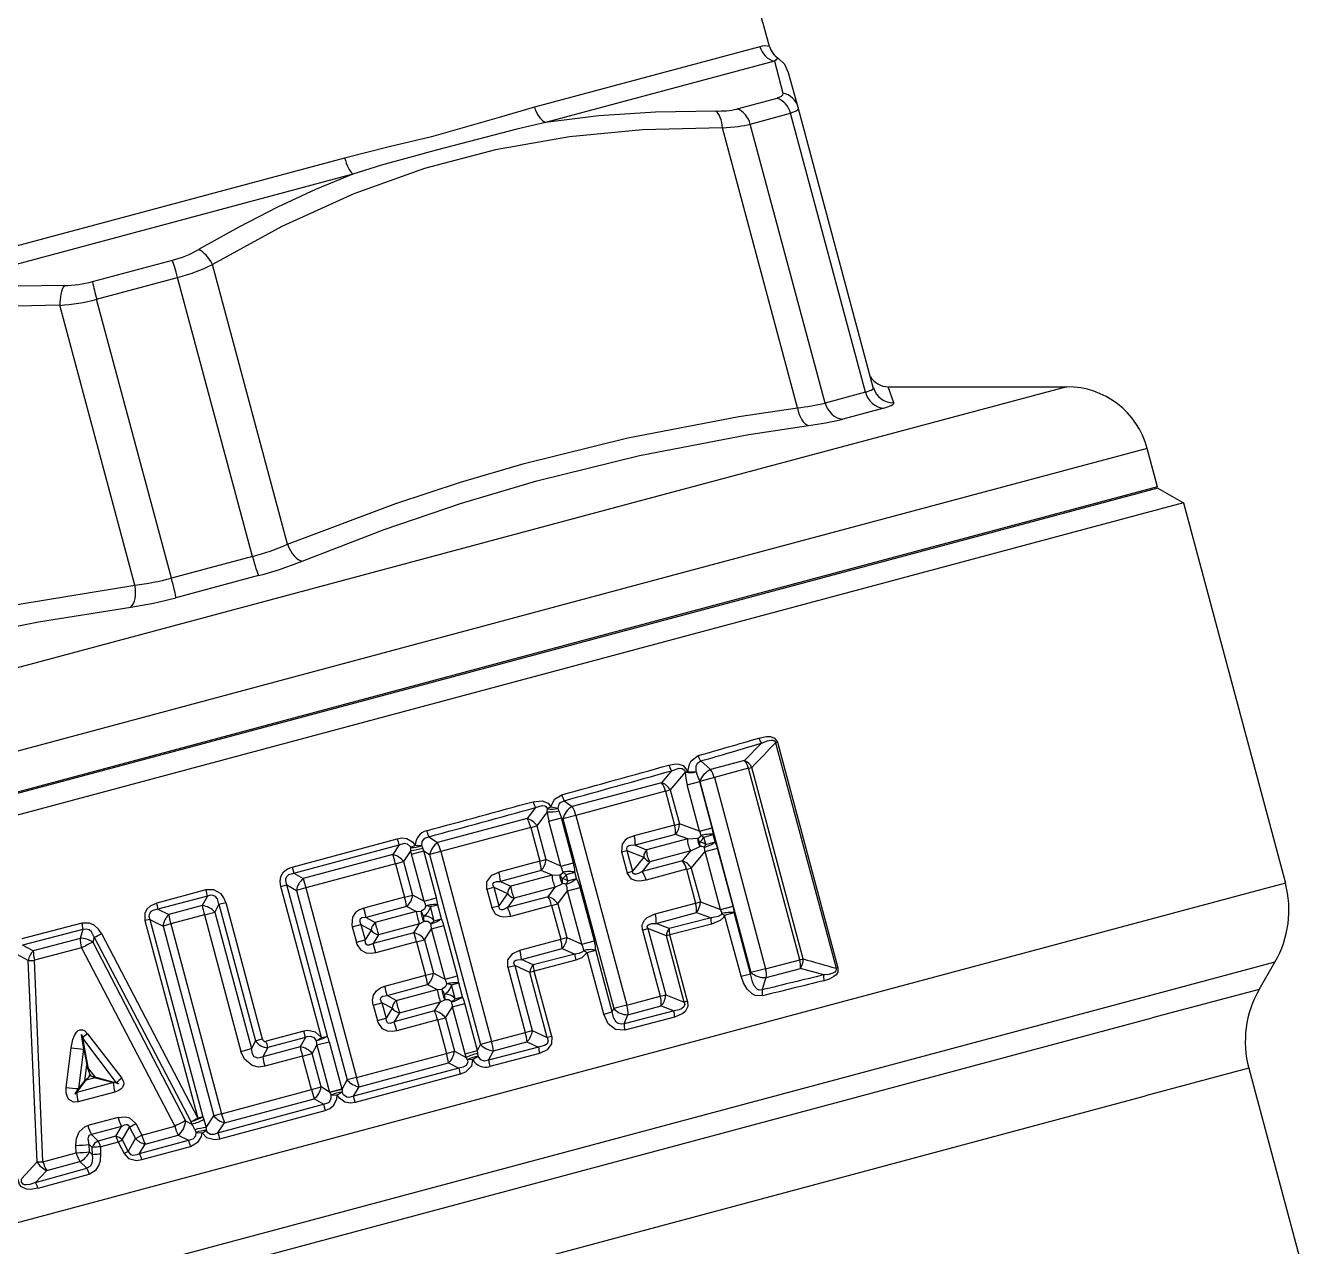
# Model space of a CAD drawing. Header units: millimetres. Extents: x 15 to 265, y 10 to 205.
# Drawn here: x 20.515 to 23.285, y 76.179 to 78.82 of the extents above; entities that cross this region are included whole.
import ezdxf

# ---------------------------------------------------------------- set-up
doc = ezdxf.new("R2010")
doc.units = ezdxf.units.MM
doc.layers.add('WIRENO', color=250, linetype='Continuous')

# ---------------------------------------------------------------- blocks, each defined once
blk = doc.blocks.new('ReguladorAgua')
at = {"color": 7}
for p, q in [((346.4321, 129.0595), (345.6194, 128.8417)), ((346.4844, 129.0072), (345.6592, 128.7861)), ((346.4844, 129.0072), (346.5141, 128.8923)), ((346.3504, 128.8351), (346.4937, 128.8735)), ((346.3975, 128.7805), (346.5429, 128.8194)), ((346.8124, 127.8136), (346.5429, 128.8194)), ((346.5704, 128.84), (346.5702, 128.8409)), ((346.8408, 127.8309), (346.5704, 128.84)), ((346.5672, 127.7577), (346.2968, 128.7668)), ((346.667, 127.7747), (346.3975, 128.7805)), ((344.9351, 128.6583), (343.3023, 128.2208)), ((344.9643, 128.5999), (343.3064, 128.1556)), ((344.0263, 128.2124), (344.3143, 128.2895)), ((344.729, 127.2652), (344.4587, 128.2743)), ((344.0412, 128.1491), (344.3332, 128.2274)), ((344.6027, 127.2216), (344.3332, 128.2274)), ((344.1793, 127.1179), (343.9089, 128.127)), ((344.3107, 127.1433), (344.0412, 128.1491)), ((347.5387, 127.8335), (345.9604, 127.4106)), ((346.8124, 127.8136), (346.667, 127.7747)), ((346.8413, 127.8292), (346.8408, 127.8309)), ((346.9147, 127.7758), (346.8947, 127.8335)), ((346.8947, 127.8335), (347.5387, 127.8335)), ((346.8791, 127.7565), (346.7308, 127.7168)), ((347.8284, 127.6112), (346.1389, 127.1585)), ((347.8655, 127.4727), (347.8284, 127.6112)), ((347.8655, 127.4727), (346.176, 127.02)), ((347.8667, 127.4682), (341.7458, 125.8282)), ((347.8667, 127.4682), (347.9586, 127.4152)), ((345.9604, 127.4106), (341.4482, 126.2016)), ((347.9586, 127.4152), (347.5506, 127.3059)), ((347.6494, 127.41), (347.6482, 127.4145)), ((347.9586, 127.4152), (348.3262, 126.0432)), ((347.5506, 127.3059), (341.7017, 125.7387)), ((344.6027, 127.2216), (344.3107, 127.1433)), ((346.1389, 127.1585), (341.3084, 125.8641)), ((344.6246, 127.1524), (344.3267, 127.0726)), ((346.176, 127.02), (341.3455, 125.7257)), ((346.377, 126.4854), (346.438, 126.5481)), ((346.4956, 126.5512), (346.4886, 126.5493)), ((346.4886, 126.5493), (346.7064, 125.7363)), ((346.4956, 126.5512), (346.7134, 125.7382)), ((346.2189, 126.4838), (346.254, 126.4526)), ((346.377, 126.4854), (346.254, 126.4526)), ((346.3907, 126.4573), (346.2678, 126.4238)), ((346.3907, 126.4573), (346.4031, 126.4606)), ((346.5756, 125.767), (346.3907, 126.4573)), ((346.588, 125.7704), (346.4031, 126.4606)), ((346.1138, 126.4487), (346.0775, 126.4056)), ((346.1622, 126.443), (346.1091, 126.3794)), ((346.1727, 126.4458), (346.1622, 126.443)), ((346.1699, 126.3978), (346.2149, 126.4099)), ((346.2598, 126.2425), (346.2149, 126.4099)), ((346.215, 126.4098), (346.2151, 126.4097)), ((346.2678, 126.4238), (346.2151, 126.4097)), ((346.2151, 126.4097), (346.3998, 125.7205)), ((346.2678, 126.4238), (346.4524, 125.7346)), ((346.0775, 126.4056), (345.7554, 126.3194)), ((346.0919, 126.3748), (345.769, 126.2874)), ((346.0919, 126.3748), (346.1091, 126.3794)), ((346.0919, 126.3748), (346.1247, 126.2526)), ((346.1091, 126.3794), (346.1419, 126.2572)), ((346.2147, 126.2304), (346.1699, 126.3978)), ((345.6786, 126.3185), (345.6667, 126.3117)), ((345.7268, 126.3406), (345.7554, 126.3194)), ((345.5934, 126.2759), (345.2703, 126.1894)), ((345.6232, 126.3161), (345.5934, 126.2759)), ((345.6655, 126.301), (345.6282, 126.2504)), ((345.6655, 126.301), (345.6667, 126.3117)), ((345.6714, 126.2668), (345.7164, 126.2788)), ((345.7073, 126.3036), (345.7043, 126.3136)), ((345.7164, 126.2788), (345.7218, 126.2747)), ((345.7598, 126.1169), (345.7164, 126.2788)), ((345.769, 126.2874), (345.7218, 126.2747)), ((345.7218, 126.2747), (345.9051, 125.5907)), ((345.769, 126.2874), (345.9523, 125.6034)), ((345.6058, 126.2444), (345.2815, 126.157)), ((345.6058, 126.2444), (345.6282, 126.2504)), ((345.6058, 126.2444), (345.6384, 126.1225)), ((345.6282, 126.2504), (345.6609, 126.1285)), ((345.7148, 126.1049), (345.6714, 126.2668)), ((346.1247, 126.2526), (345.979, 126.214)), ((346.1247, 126.2526), (346.1419, 126.2572)), ((346.2147, 126.2304), (346.1419, 126.2572)), ((346.2147, 126.2304), (346.2598, 126.2425)), ((344.7456, 126.1014), (345.1244, 126.2034)), ((344.7516, 126.0792), (345.1315, 126.1816)), ((345.1315, 126.1816), (345.1085, 126.146)), ((345.1892, 126.1796), (345.1733, 126.1716)), ((345.2169, 126.1692), (345.213, 126.179)), ((345.2381, 126.2106), (345.2703, 126.1894)), ((346.1276, 126.2187), (345.9825, 126.1798)), ((345.9825, 126.1798), (346.0237, 126.1634)), ((346.1717, 126.2027), (346.0237, 126.1634)), ((346.1717, 126.2027), (346.1276, 126.2187)), ((346.1717, 126.2027), (346.2077, 126.2053)), ((346.2294, 126.2096), (346.2639, 126.2189)), ((346.2366, 126.1826), (346.2294, 126.2096)), ((346.2366, 126.1826), (346.2711, 126.1919)), ((346.2711, 126.1919), (346.2639, 126.2189)), ((345.1085, 126.146), (344.7858, 126.0596)), ((345.1734, 126.1611), (345.1477, 126.121)), ((345.1734, 126.1611), (345.1733, 126.1716)), ((345.1764, 126.1482), (345.1734, 126.1611)), ((345.1764, 126.1482), (345.2208, 126.1601)), ((345.2218, 125.9787), (345.1764, 126.1482)), ((345.2208, 126.1601), (345.2169, 126.1692)), ((345.2208, 126.1601), (345.2415, 126.1463)), ((345.2662, 125.9906), (345.2208, 126.1601)), ((345.2815, 126.157), (345.2415, 126.1463)), ((345.2415, 126.1463), (345.4249, 125.4618)), ((345.2815, 126.157), (345.4649, 125.4725)), ((345.9331, 126.1559), (345.9529, 126.1612)), ((345.9331, 126.1559), (345.9532, 126.081)), ((345.9529, 126.1612), (345.9729, 126.0863)), ((345.9529, 126.1612), (346.0134, 126.1373)), ((346.0134, 126.1373), (345.9729, 126.0863)), ((346.1832, 126.1597), (346.0354, 126.1198)), ((346.153, 126.1239), (346.1832, 126.1597)), ((346.1832, 126.1597), (346.2157, 126.1755)), ((346.1846, 126.0977), (346.2343, 126.1573)), ((346.2343, 126.1573), (346.2794, 126.1693)), ((346.2902, 125.9487), (346.2343, 126.1573)), ((346.3352, 125.9608), (346.2794, 126.1693)), ((344.7456, 126.1014), (344.7516, 126.0792)), ((345.119, 126.1133), (344.7949, 126.0263)), ((345.119, 126.1133), (345.1477, 126.121)), ((345.119, 126.1133), (345.1514, 125.9926)), ((345.1477, 126.121), (345.1801, 126.0003)), ((345.6384, 126.1225), (345.4913, 126.0833)), ((345.6435, 126.089), (345.497, 126.0497)), ((345.6384, 126.1225), (345.6609, 126.1285)), ((345.6828, 126.0719), (345.6435, 126.089)), ((345.7148, 126.1049), (345.6609, 126.1285)), ((345.7148, 126.1049), (345.7598, 126.1169)), ((346.153, 126.1239), (346.0079, 126.085)), ((346.0354, 126.1198), (346.0079, 126.085)), ((346.1674, 126.0931), (346.022, 126.0537)), ((346.1674, 126.0931), (346.1846, 126.0977)), ((346.1674, 126.0931), (346.2002, 125.9708)), ((346.1846, 126.0977), (346.2174, 125.9754)), ((344.7516, 126.0792), (344.7858, 126.0596)), ((344.7858, 126.0596), (344.7949, 126.0263)), ((345.497, 126.0497), (345.5342, 126.0323)), ((345.6828, 126.0719), (345.5342, 126.0323)), ((345.6828, 126.0719), (345.711, 126.0738)), ((345.6944, 126.0286), (345.7198, 126.0411)), ((345.734, 126.0745), (345.7649, 126.0827)), ((345.74, 126.052), (345.734, 126.0745)), ((345.74, 126.052), (345.7709, 126.0603)), ((345.7709, 126.0603), (345.7649, 126.0827)), ((345.9532, 126.081), (345.9729, 126.0863)), ((348.3262, 126.0432), (347.9183, 125.9339)), ((344.4352, 126.0186), (344.2579, 125.9715)), ((344.4402, 125.9962), (344.2623, 125.9491)), ((344.4402, 125.9962), (344.4221, 125.9621)), ((344.705, 126.0314), (344.7268, 126.0372)), ((344.8511, 125.4861), (344.705, 126.0314)), ((344.8729, 125.4919), (344.7268, 126.0372)), ((344.7268, 126.0372), (344.7612, 126.0173)), ((344.7949, 126.0263), (344.7612, 126.0173)), ((344.7612, 126.0173), (344.9444, 125.3334)), ((344.7949, 126.0263), (344.9782, 125.3424)), ((345.1514, 125.9926), (345.1801, 126.0003)), ((345.2218, 125.9787), (345.1801, 126.0003)), ((345.448, 126.0215), (345.4731, 126.0282)), ((345.448, 126.0215), (345.4659, 125.9549)), ((345.4731, 126.0282), (345.491, 125.9616)), ((345.4731, 126.0282), (345.5219, 126.0056)), ((345.5219, 126.0056), (345.491, 125.9616)), ((345.6689, 125.9942), (345.5224, 125.9549)), ((345.6944, 126.0286), (345.5459, 125.9886)), ((345.6689, 125.9942), (345.6944, 126.0286)), ((345.7037, 125.9687), (345.7386, 126.016)), ((345.7386, 126.016), (345.7836, 126.0281)), ((345.7902, 125.8232), (345.7386, 126.016)), ((345.8353, 125.8352), (345.7836, 126.0281)), ((344.2623, 125.9491), (344.3012, 125.9297)), ((344.4221, 125.9621), (344.3012, 125.9297)), ((344.4821, 125.9673), (344.467, 125.9386)), ((344.4821, 125.9673), (344.5065, 125.9738)), ((344.4821, 125.9673), (344.614, 125.4751)), ((344.5065, 125.9738), (344.6384, 125.4816)), ((345.1514, 125.9926), (345.0043, 125.9533)), ((345.1586, 125.959), (345.0123, 125.9198)), ((345.1933, 125.9412), (345.1586, 125.959)), ((345.2218, 125.9787), (345.2662, 125.9906)), ((345.2447, 125.9586), (345.2281, 125.9618)), ((345.2447, 125.9586), (345.2707, 125.9655)), ((345.2584, 125.9077), (345.2447, 125.9586)), ((345.2844, 125.9147), (345.2707, 125.9655)), ((345.4659, 125.9549), (345.491, 125.9616)), ((345.5459, 125.9886), (345.5224, 125.9549)), ((345.6813, 125.9626), (345.5343, 125.923)), ((345.6813, 125.9626), (345.7037, 125.9687)), ((345.6813, 125.9626), (345.7139, 125.8407)), ((345.7037, 125.9687), (345.7364, 125.8468)), ((346.0545, 125.9323), (346.2002, 125.9708)), ((346.2002, 125.9708), (346.2174, 125.9754)), ((346.2174, 125.9754), (346.2902, 125.9487)), ((346.2902, 125.9487), (346.3352, 125.9608)), ((347.9183, 125.9339), (341.6613, 124.2574)), ((344.2328, 125.9127), (344.2153, 125.908)), ((344.2153, 125.908), (344.406, 125.1961)), ((344.2328, 125.9127), (344.4236, 125.2008)), ((344.2328, 125.9127), (344.2805, 125.8887)), ((344.4294, 125.9285), (344.308, 125.8961)), ((344.4294, 125.9285), (344.467, 125.9386)), ((344.4294, 125.9285), (344.5612, 125.4367)), ((344.467, 125.9386), (344.5988, 125.4467)), ((345.0123, 125.9198), (345.0455, 125.9017)), ((345.1933, 125.9412), (345.0455, 125.9017)), ((345.1933, 125.9412), (345.2105, 125.9425)), ((345.2051, 125.897), (345.2207, 125.9045)), ((345.2584, 125.9077), (345.2456, 125.8965)), ((345.2584, 125.9077), (345.2844, 125.9147)), ((346.058, 125.898), (346.2031, 125.937)), ((346.256, 125.9178), (346.1051, 125.8793)), ((346.2031, 125.937), (346.256, 125.9178)), ((346.3049, 125.9279), (346.3394, 125.9371)), ((346.364, 125.7073), (346.3049, 125.9279)), ((346.3985, 125.7165), (346.3394, 125.9371)), ((343.9882, 125.8988), (343.7711, 125.842)), ((343.9917, 125.876), (343.774, 125.8193)), ((343.9917, 125.876), (343.9816, 125.8441)), ((344.0591, 125.8612), (344.406, 125.1961)), ((344.308, 125.8961), (344.2805, 125.8887)), ((344.2805, 125.8887), (344.4639, 125.2044)), ((344.308, 125.8961), (344.4914, 125.2118)), ((344.9627, 125.8853), (344.994, 125.8937)), ((344.9627, 125.8853), (344.9775, 125.8302)), ((344.994, 125.8937), (345.0088, 125.8386)), ((344.994, 125.8937), (345.0305, 125.8739)), ((345.0305, 125.8739), (345.0088, 125.8386)), ((345.184, 125.8643), (345.0376, 125.8251)), ((345.0573, 125.8574), (345.0376, 125.8251)), ((345.2051, 125.897), (345.0573, 125.8574)), ((345.184, 125.8643), (345.2051, 125.897)), ((345.2232, 125.8393), (345.2486, 125.8788)), ((345.2486, 125.8788), (345.2929, 125.8907)), ((345.2973, 125.697), (345.2486, 125.8788)), ((345.3417, 125.7089), (345.2929, 125.8907)), ((346.0086, 125.8742), (346.0284, 125.8795)), ((346.0086, 125.8742), (346.0726, 125.6353)), ((346.0284, 125.8795), (346.0924, 125.6406)), ((346.0949, 125.8532), (346.0284, 125.8795)), ((346.1051, 125.8793), (346.058, 125.898)), ((346.1071, 125.8565), (346.0949, 125.8532)), ((346.2577, 125.8952), (346.1071, 125.8565)), ((346.1713, 125.6171), (346.1071, 125.8565)), ((343.8129, 125.7989), (343.774, 125.8193)), ((343.9816, 125.8441), (343.8129, 125.7989)), ((343.987, 125.81), (343.8175, 125.7649)), ((343.987, 125.81), (344.3233, 125.167)), ((344.0328, 125.848), (344.0272, 125.83)), ((344.0272, 125.83), (344.3618, 125.1863)), ((344.0328, 125.848), (344.381, 125.1834)), ((344.9775, 125.8302), (345.0088, 125.8386)), ((345.1945, 125.8316), (345.0475, 125.7921)), ((345.1945, 125.8316), (345.2232, 125.8393)), ((345.1945, 125.8316), (345.2269, 125.7109)), ((345.2232, 125.8393), (345.2556, 125.7186)), ((345.5668, 125.8016), (345.7139, 125.8407)), ((345.7139, 125.8407), (345.7364, 125.8468)), ((345.7364, 125.8468), (345.7902, 125.8232)), ((345.7902, 125.8232), (345.8353, 125.8352)), ((346.159, 125.6138), (346.0949, 125.8532)), ((343.7948, 125.7648), (343.7411, 125.7933)), ((343.8268, 125.0388), (343.7948, 125.7648)), ((343.8475, 125.0386), (343.8175, 125.7649)), ((345.5725, 125.768), (345.7189, 125.8072)), ((345.6148, 125.7482), (345.5725, 125.768)), ((345.7649, 125.7873), (345.6148, 125.7482)), ((345.768, 125.765), (345.6184, 125.7258)), ((345.7189, 125.8072), (345.7649, 125.7873)), ((345.8095, 125.7927), (345.8404, 125.801)), ((345.8691, 125.5703), (345.8095, 125.7927)), ((345.9, 125.5786), (345.8404, 125.801)), ((346.4524, 125.7346), (346.5756, 125.767)), ((346.5756, 125.767), (346.588, 125.7704)), ((345.2269, 125.7109), (345.2556, 125.7186)), ((345.2556, 125.7186), (345.2973, 125.697)), ((345.5235, 125.7398), (345.5486, 125.7465)), ((345.5235, 125.7398), (345.5864, 125.505)), ((345.5486, 125.7465), (345.6115, 125.5117)), ((345.6025, 125.7215), (345.5486, 125.7465)), ((345.6184, 125.7258), (345.6025, 125.7215)), ((345.6655, 125.4862), (345.6025, 125.7215)), ((345.6814, 125.4905), (345.6184, 125.7258)), ((346.3985, 125.7165), (346.3998, 125.7205)), ((346.4524, 125.7346), (346.3998, 125.7205)), ((346.4549, 125.7028), (346.5778, 125.7359)), ((346.662, 125.7121), (346.5778, 125.7359)), ((346.7134, 125.7382), (346.7064, 125.7363)), ((348.2887, 125.7587), (347.8938, 125.6529)), ((348.2319, 125.6603), (348.2887, 125.7587)), ((345.0798, 125.6716), (345.2269, 125.7109)), ((345.0878, 125.638), (345.2341, 125.6773)), ((345.2341, 125.6773), (345.2688, 125.6595)), ((345.2973, 125.697), (345.3417, 125.7089)), ((345.3202, 125.6768), (345.3035, 125.6801)), ((345.3202, 125.6768), (345.3462, 125.6838)), ((345.3339, 125.626), (345.3202, 125.6768)), ((345.3598, 125.633), (345.3462, 125.6838)), ((346.364, 125.7073), (346.3985, 125.7165)), ((346.4401, 125.6582), (346.4549, 125.7028)), ((347.8938, 125.6529), (341.836, 124.0297)), ((345.121, 125.6199), (345.0878, 125.638)), ((345.121, 125.6199), (345.2688, 125.6595)), ((345.2688, 125.6595), (345.286, 125.6608)), ((345.3339, 125.626), (345.321, 125.6148)), ((345.3339, 125.626), (345.3598, 125.633)), ((345.9523, 125.6034), (346.0726, 125.6353)), ((346.0726, 125.6353), (346.0924, 125.6406)), ((346.0924, 125.6406), (346.159, 125.6138)), ((348.2319, 125.6603), (347.8465, 125.557)), ((345.0382, 125.6035), (345.0695, 125.6119)), ((345.0382, 125.6035), (345.053, 125.5485)), ((345.0695, 125.6119), (345.0843, 125.5568)), ((345.106, 125.5922), (345.0695, 125.6119)), ((345.106, 125.5922), (345.0843, 125.5568)), ((345.2595, 125.5826), (345.1131, 125.5434)), ((345.1328, 125.5756), (345.2806, 125.6153)), ((345.2595, 125.5826), (345.2806, 125.6153)), ((345.2806, 125.6153), (345.2962, 125.6228)), ((345.2987, 125.5575), (345.324, 125.5971)), ((345.324, 125.5971), (345.3684, 125.6089)), ((345.3695, 125.4276), (345.324, 125.5971)), ((345.4138, 125.4395), (345.3684, 125.6089)), ((345.8691, 125.5703), (345.9, 125.5786)), ((345.9, 125.5786), (345.9051, 125.5907)), ((345.9523, 125.6034), (345.9051, 125.5907)), ((346.1224, 125.5827), (345.9424, 125.5362)), ((345.9565, 125.5689), (346.0763, 125.601)), ((346.0763, 125.601), (346.1224, 125.5827)), ((346.1713, 125.6171), (346.159, 125.6138)), ((341.9344, 123.9729), (347.8465, 125.557)), ((345.053, 125.5485), (345.0843, 125.5568)), ((345.1328, 125.5756), (345.1131, 125.5434)), ((345.27, 125.5498), (345.123, 125.5104)), ((345.27, 125.5498), (345.2987, 125.5575)), ((345.27, 125.5498), (345.3024, 125.4291)), ((345.2987, 125.5575), (345.3311, 125.4368)), ((345.9424, 125.5362), (345.9565, 125.5689)), ((346.1246, 125.5598), (345.9452, 125.5131)), ((344.0086, 125.5003), (344.1314, 125.3394)), ((344.7885, 125.509), (344.6525, 125.4728)), ((344.7941, 125.4868), (344.6577, 125.4504)), ((344.7941, 125.4868), (344.7749, 125.4527)), ((344.7941, 125.4868), (344.7885, 125.509)), ((344.8511, 125.4861), (344.8729, 125.4919)), ((345.4649, 125.4725), (345.5864, 125.505)), ((345.5864, 125.505), (345.6115, 125.5117)), ((345.6115, 125.5117), (345.6655, 125.4862)), ((345.6814, 125.4905), (345.6655, 125.4862)), ((343.9308, 125.3065), (343.9491, 125.4492)), ((343.9772, 125.3024), (343.9948, 125.4451)), ((343.9898, 125.4843), (344.1118, 125.3229)), ((343.9898, 125.4843), (344.0077, 125.3873)), ((343.9948, 125.4451), (344.0056, 125.3869)), ((344.5612, 125.4367), (344.5988, 125.4467)), ((344.614, 125.4751), (344.5988, 125.4467)), ((344.614, 125.4751), (344.6384, 125.4816)), ((344.7749, 125.4527), (344.6397, 125.4165)), ((344.6577, 125.4504), (344.6397, 125.4165)), ((344.8354, 125.4596), (344.8182, 125.4287)), ((344.8331, 125.4751), (344.8511, 125.4861)), ((344.8354, 125.4596), (344.8798, 125.4715)), ((344.8354, 125.4596), (344.8809, 125.29)), ((344.8798, 125.4715), (344.9253, 125.3019)), ((345.4138, 125.4395), (345.4249, 125.4618)), ((345.4649, 125.4725), (345.4249, 125.4618)), ((345.6342, 125.4518), (345.4541, 125.4044)), ((345.4714, 125.4389), (345.5924, 125.4713)), ((345.5924, 125.4713), (345.6342, 125.4518)), ((344.7832, 125.4193), (344.6473, 125.3829)), ((344.7832, 125.4193), (344.8182, 125.4287)), ((344.8155, 125.2988), (344.7832, 125.4193)), ((344.8505, 125.3082), (344.8182, 125.4287)), ((344.9782, 125.3424), (345.3024, 125.4291)), ((344.9869, 125.3091), (345.3096, 125.3955)), ((345.3024, 125.4291), (345.3311, 125.4368)), ((345.3096, 125.3955), (345.3473, 125.3762)), ((345.3311, 125.4368), (345.3733, 125.415)), ((345.3695, 125.4276), (345.4138, 125.4395)), ((345.3733, 125.415), (345.3695, 125.4276)), ((345.3785, 125.4058), (345.3733, 125.415)), ((345.3963, 125.4067), (345.3785, 125.4058)), ((345.3963, 125.4067), (345.4165, 125.4192)), ((345.4151, 125.4297), (345.4138, 125.4395)), ((345.4165, 125.4192), (345.4151, 125.4297)), ((345.4541, 125.4044), (345.4714, 125.4389)), ((345.638, 125.4293), (345.4584, 125.382)), ((343.9983, 125.3302), (344.0056, 125.3869)), ((344.0111, 125.3741), (344.0097, 125.3737)), ((344.0112, 125.3742), (344.0343, 125.3443)), ((344.0159, 125.3476), (344.0167, 125.3539)), ((344.0206, 125.3488), (344.0159, 125.3476)), ((344.0167, 125.3539), (344.0206, 125.3488)), ((344.0206, 125.3488), (344.0338, 125.3429)), ((344.0206, 125.3488), (344.0343, 125.3443)), ((345.3473, 125.3762), (344.9671, 125.2749)), ((345.352, 125.3538), (344.9731, 125.2527)), ((348.1945, 125.3757), (347.822, 125.2759)), ((348.1945, 125.3757), (348.4019, 124.6016)), ((343.9695, 125.2887), (344, 125.3289)), ((344.1013, 125.324), (343.9695, 125.2887)), ((343.9772, 125.3024), (343.9983, 125.3302)), ((344.0017, 125.3337), (343.9983, 125.3302)), ((344.0031, 125.3324), (344, 125.3289)), ((344.0017, 125.3337), (344.0031, 125.3324)), ((344.0374, 125.3414), (344.0031, 125.3324)), ((344.0338, 125.3429), (344.0374, 125.3414)), ((344.0339, 125.3429), (344.0343, 125.3443)), ((344.0343, 125.3443), (344.0379, 125.3431)), ((344.0374, 125.3414), (344.1013, 125.324)), ((344.0379, 125.3431), (344.1118, 125.3229)), ((344.8155, 125.2988), (344.8505, 125.3082)), ((344.8809, 125.29), (344.8505, 125.3082)), ((344.8809, 125.29), (344.9253, 125.3019)), ((344.9253, 125.3019), (344.9256, 125.3006)), ((344.9256, 125.3006), (344.9444, 125.3334)), ((344.9782, 125.3424), (344.9444, 125.3334)), ((344.9671, 125.2749), (344.9869, 125.3091)), ((344.9869, 125.3091), (344.9782, 125.3424)), ((342.1091, 123.7452), (347.822, 125.2759)), ((344.1065, 125.2899), (343.9741, 125.2547)), ((344.4914, 125.2118), (344.8155, 125.2988)), ((344.5023, 125.1792), (344.825, 125.2657)), ((344.8587, 125.2458), (344.825, 125.2657)), ((344.8809, 125.29), (344.8813, 125.2892)), ((344.8813, 125.2891), (344.9256, 125.3006)), ((344.8813, 125.2891), (344.886, 125.2789)), ((344.886, 125.2789), (344.9076, 125.2801)), ((344.9076, 125.2801), (344.9265, 125.2894)), ((344.9256, 125.3006), (344.9265, 125.2894)), ((344.9731, 125.2527), (344.9671, 125.2749)), ((344.4914, 125.2118), (344.4639, 125.2044)), ((344.4783, 125.143), (344.8587, 125.2458)), ((344.4857, 125.1214), (344.8649, 125.2237)), ((344.8587, 125.2458), (344.8649, 125.2237)), ((344.1185, 125.1982), (344.0097, 125.1688)), ((344.1311, 125.166), (344.0227, 125.137)), ((344.1103, 125.1307), (344.1311, 125.166)), ((344.1328, 125.1174), (344.1601, 125.1636)), ((344.1601, 125.1636), (344.1822, 125.1759)), ((344.1601, 125.1636), (344.1816, 125.1225)), ((344.1822, 125.1759), (344.2037, 125.1348)), ((344.2037, 125.1348), (344.3233, 125.167)), ((344.3618, 125.1863), (344.3846, 125.1746)), ((344.381, 125.1834), (344.3846, 125.1746)), ((344.4236, 125.2008), (344.406, 125.1961)), ((344.4236, 125.2008), (344.4272, 125.192)), ((344.4361, 125.1622), (344.4639, 125.2044)), ((344.4783, 125.143), (344.5023, 125.1792)), ((344.047, 125.1133), (344.0227, 125.137)), ((344.1103, 125.1307), (344.047, 125.1133)), ((344.1328, 125.1174), (344.1546, 125.0761)), ((344.1546, 125.0761), (344.1816, 125.1225)), ((344.1816, 125.1225), (344.2037, 125.1348)), ((344.216, 125.1025), (344.3352, 125.1344)), ((344.3352, 125.1344), (344.3718, 125.1159)), ((344.395, 125.1542), (344.3994, 125.1443)), ((344.3994, 125.1443), (344.4216, 125.1432)), ((344.4361, 125.1622), (344.4364, 125.1513)), ((343.8475, 125.0386), (343.9677, 125.0711)), ((343.9677, 125.0711), (343.9666, 125.0974)), ((344.0152, 125.0742), (344.014, 125.1005)), ((344.0246, 125.0902), (344.014, 125.1005)), ((344.0257, 125.0638), (344.0152, 125.0742)), ((344.0257, 125.0638), (344.0246, 125.0902)), ((344.1189, 125.1094), (344.0557, 125.0921)), ((344.0568, 125.0657), (344.0557, 125.0921)), ((344.1189, 125.1094), (344.1406, 125.068)), ((344.1546, 125.0761), (344.1406, 125.068)), ((344.1956, 125.0677), (344.3718, 125.1159)), ((344.1956, 125.0677), (344.216, 125.1025)), ((344.204, 125.0463), (344.3797, 125.0941)), ((343.8268, 125.0388), (343.7703, 124.9775)), ((343.861, 125.0074), (343.9808, 125.0395)), ((344.0055, 125.0154), (343.9808, 125.0395)), ((343.8206, 124.964), (344.0055, 125.0154)), ((343.861, 125.0074), (343.8206, 124.964)), ((343.8298, 124.9433), (344.0144, 124.9943))]:
    blk.add_line(p, q, dxfattribs=at)
for points in [[(346.5702, 128.8409), (346.5346, 128.9655), (346.5216, 128.9957), (346.4991, 129.0175)], [(346.5141, 128.8923), (346.5131, 128.8845), (346.509, 128.8802), (346.4937, 128.8735)], [(345.6194, 128.8417), (345.4925, 128.8046), (345.2477, 128.7345)], [(346.2732, 128.8277), (346.0553, 128.824), (345.8518, 128.8099), (345.6592, 128.7861)], [(346.5704, 128.8401), (346.5705, 128.836), (346.5687, 128.8321), (346.5632, 128.8274), (346.5429, 128.8194)], [(346.2968, 128.7668), (346.0086, 128.76), (345.7453, 128.7348), (345.4787, 128.6879), (345.2226, 128.62), (344.9685, 128.529), (344.7085, 128.4109), (344.4587, 128.2743)], [(345.6592, 128.7861), (345.5553, 128.7626), (345.2698, 128.6881)], [(345.2477, 128.7345), (345.0959, 128.698), (344.935, 128.6583)], [(345.2698, 128.6881), (345.0684, 128.632), (344.9643, 128.5999)], [(344.9643, 128.5999), (344.8301, 128.5443), (344.6935, 128.481), (344.5536, 128.4094), (344.4089, 128.3282)], [(343.9249, 128.1985), (343.7585, 128.1963), (343.6011, 128.1883), (343.4508, 128.1747), (343.3064, 128.1556)], [(343.9089, 128.127), (343.6509, 128.1217), (343.4134, 128.1018), (343.2018, 128.0702), (342.9987, 128.0263)], [(346.8124, 127.8136), (346.8329, 127.821), (346.8386, 127.8249), (346.8405, 127.8276), (346.8408, 127.831)], [(345.5821, 127.5566), (345.9564, 127.6491), (346.3559, 127.7255), (346.5672, 127.7577)], [(346.8791, 127.7565), (346.9047, 127.7653), (346.9118, 127.7695), (346.9143, 127.7724), (346.9148, 127.7738), (346.9147, 127.7758)], [(345.6282, 127.494), (345.9978, 127.5853), (346.3922, 127.6607), (346.6072, 127.6934)], [(344.729, 127.2652), (345.1196, 127.4123), (345.353, 127.4893), (345.5821, 127.5566)], [(344.782, 127.2044), (345.0776, 127.318), (345.3565, 127.4131), (345.6282, 127.494)], [(342.3356, 126.6239), (342.5622, 126.7118), (342.7776, 126.7886), (343.1053, 126.8917), (343.4308, 126.9776), (343.7692, 127.0502), (344.1793, 127.1179)], [(342.3333, 126.5483), (342.6483, 126.6687), (342.9448, 126.7686), (343.2341, 126.8527), (343.5263, 126.9243), (343.8321, 126.9859), (344.1641, 127.0388)], [(346.4286, 126.5665), (346.4557, 126.5718), (346.4701, 126.5715), (346.4848, 126.5663), (346.4956, 126.5512)], [(346.438, 126.5481), (346.4598, 126.5568), (346.4711, 126.5593), (346.4786, 126.5592), (346.4822, 126.5582), (346.4869, 126.5543), (346.4886, 126.5493)], [(346.1727, 126.4458), (346.1781, 126.472), (346.1846, 126.4846), (346.2095, 126.5031)], [(346.1039, 126.4691), (346.1277, 126.4732), (346.1402, 126.4727), (346.156, 126.4678), (346.1727, 126.4458)], [(346.1138, 126.4487), (346.1412, 126.4573), (346.1523, 126.4563), (346.1597, 126.4506), (346.1622, 126.443)], [(346.2021, 126.4444), (346.2024, 126.4664), (346.2069, 126.4763), (346.2189, 126.4838)], [(345.6147, 126.337), (345.6475, 126.3398), (345.6683, 126.3311), (345.6786, 126.3185)], [(345.6232, 126.3161), (345.647, 126.323), (345.6566, 126.3218), (345.6609, 126.3195), (345.6667, 126.3117)], [(345.6786, 126.3185), (345.6916, 126.3456), (345.7177, 126.362)], [(345.7043, 126.3136), (345.7081, 126.3282), (345.7129, 126.3342), (345.7268, 126.3406)], [(345.1244, 126.2034), (345.1414, 126.2062), (345.1594, 126.2044), (345.1801, 126.1926), (345.1892, 126.1796)], [(345.1315, 126.1816), (345.1508, 126.1869), (345.1605, 126.1856), (345.1714, 126.176), (345.1733, 126.1716)], [(345.213, 126.179), (345.2142, 126.194), (345.2236, 126.2057), (345.2381, 126.2106)], [(345.979, 126.214), (345.9565, 126.2051), (345.9461, 126.1978), (345.9354, 126.1843), (345.9331, 126.1559)], [(345.9825, 126.1798), (345.9666, 126.1791), (345.9591, 126.1774), (345.9528, 126.1736), (345.9507, 126.1676), (345.9529, 126.1612)], [(344.705, 126.0314), (344.7025, 126.0487), (344.7053, 126.0667), (344.7151, 126.0836), (344.7294, 126.095), (344.7456, 126.1014)], [(344.7268, 126.0372), (344.7227, 126.0527), (344.7235, 126.0606), (344.7276, 126.0685), (344.7345, 126.0742), (344.7516, 126.0792)], [(345.448, 126.0215), (345.448, 126.0481), (345.4658, 126.0718), (345.4913, 126.0833)], [(345.4731, 126.0282), (345.4703, 126.0343), (345.4698, 126.0373), (345.4705, 126.0416), (345.4734, 126.0453), (345.4763, 126.047), (345.483, 126.049), (345.497, 126.0497)], [(346.022, 126.0537), (345.9981, 126.0501), (345.9854, 126.0512), (345.9693, 126.0576), (345.9532, 126.081)], [(346.0079, 126.085), (345.9938, 126.0776), (345.9865, 126.0754), (345.9791, 126.0755), (345.9742, 126.0797), (345.9729, 126.0863)], [(344.5065, 125.9738), (344.5002, 125.9902), (344.4895, 126.0051), (344.4633, 126.0197), (344.4352, 126.0186)], [(344.4821, 125.9673), (344.4764, 125.9871), (344.4697, 125.9949), (344.4614, 125.9989), (344.4521, 125.9995), (344.4402, 125.9962)], [(344.2579, 125.9715), (344.2335, 125.9606), (344.2232, 125.951), (344.2147, 125.9345), (344.2153, 125.908)], [(344.2623, 125.9491), (344.2435, 125.9446), (344.2357, 125.9393), (344.2302, 125.9295), (344.2298, 125.9238), (344.2328, 125.9127)], [(345.0043, 125.9533), (344.9888, 125.9473), (344.9746, 125.9371), (344.9639, 125.921), (344.9611, 125.8933), (344.9627, 125.8853)], [(345.2281, 125.9618), (345.2224, 125.9495), (345.2105, 125.9425)], [(345.5343, 125.923), (345.5089, 125.92), (345.4955, 125.9224), (345.4795, 125.9315), (345.4659, 125.9549)], [(345.5224, 125.9549), (345.5056, 125.9473), (345.5, 125.947), (345.4949, 125.9491), (345.4917, 125.9543), (345.491, 125.9616)], [(345.0123, 125.9198), (344.997, 125.9178), (344.9914, 125.9138), (344.9898, 125.9107), (344.9897, 125.9034), (344.994, 125.8937)], [(345.2456, 125.8965), (345.2345, 125.9044), (345.2207, 125.9045)], [(346.0086, 125.8742), (346.0076, 125.8929), (346.0158, 125.9102), (346.0257, 125.9194), (346.0545, 125.9323)], [(346.2953, 125.9336), (346.2918, 125.929), (346.282, 125.9231), (346.256, 125.9178)], [(346.3049, 125.9279), (346.3006, 125.9199), (346.2883, 125.9083), (346.2577, 125.8952)], [(344.0591, 125.8612), (344.048, 125.8778), (344.0323, 125.8916), (344.0156, 125.8989), (343.9882, 125.8988)], [(344.0328, 125.848), (344.0221, 125.8675), (344.0136, 125.8746), (344.0029, 125.8777), (343.9917, 125.876)], [(346.0284, 125.8795), (346.0261, 125.886), (346.0284, 125.892), (346.0348, 125.8957), (346.0422, 125.8974), (346.058, 125.898)], [(345.0475, 125.7921), (345.0311, 125.7895), (345.0137, 125.7912), (344.9964, 125.7999), (344.98, 125.8224), (344.9775, 125.8302)], [(345.0376, 125.8251), (345.0234, 125.8192), (345.0166, 125.8198), (345.0136, 125.8217), (345.0099, 125.828), (345.0088, 125.8386)], [(345.5235, 125.7398), (345.5235, 125.7664), (345.5413, 125.7901), (345.5668, 125.8016)], [(345.5486, 125.7465), (345.5458, 125.7525), (345.5453, 125.7556), (345.546, 125.7599), (345.5489, 125.7635), (345.5518, 125.7653), (345.5585, 125.7673), (345.5725, 125.768)], [(345.7978, 125.8007), (345.7928, 125.7956), (345.7795, 125.7897), (345.7649, 125.7873)], [(345.8095, 125.7927), (345.7903, 125.7739), (345.768, 125.765)], [(346.7064, 125.7363), (346.7073, 125.7298), (346.7062, 125.7268), (346.7021, 125.7223), (346.6955, 125.7186), (346.6807, 125.7144), (346.662, 125.7121)], [(346.7134, 125.7382), (346.7129, 125.7225), (346.7067, 125.7126), (346.6991, 125.7061), (346.6821, 125.6973), (346.6631, 125.6914)], [(345.0382, 125.6035), (345.0359, 125.6208), (345.0392, 125.6388), (345.05, 125.6552), (345.0642, 125.6656), (345.0798, 125.6716)], [(345.3035, 125.6801), (345.2979, 125.6678), (345.286, 125.6608)], [(346.4416, 125.6368), (346.4149, 125.6386), (346.4036, 125.6445), (346.3862, 125.661), (346.3726, 125.6835), (346.364, 125.7073)], [(346.4401, 125.6582), (346.4292, 125.6576), (346.4218, 125.661), (346.4111, 125.6731), (346.4048, 125.6869), (346.3985, 125.7165)], [(345.0695, 125.6119), (345.0649, 125.6233), (345.0652, 125.6288), (345.0668, 125.6319), (345.0726, 125.6361), (345.0878, 125.638)], [(345.321, 125.6148), (345.31, 125.6226), (345.2962, 125.6228)], [(345.9424, 125.5362), (345.9318, 125.5342), (345.9215, 125.5367), (345.914, 125.5423), (345.9045, 125.5583), (345.9, 125.5786)], [(346.159, 125.6138), (346.1609, 125.606), (346.1584, 125.5968), (346.1498, 125.5895), (346.1411, 125.586), (346.1224, 125.5827)], [(346.1713, 125.6171), (346.1721, 125.5984), (346.164, 125.5818), (346.154, 125.5727), (346.1246, 125.5598)], [(345.123, 125.5104), (345.1066, 125.5077), (345.0892, 125.5095), (345.0718, 125.5181), (345.0555, 125.5407), (345.053, 125.5485)], [(345.1131, 125.5434), (345.0989, 125.5374), (345.0921, 125.5381), (345.0891, 125.5399), (345.0854, 125.5462), (345.0843, 125.5568)], [(345.9452, 125.5131), (345.9114, 125.5154), (345.8855, 125.536), (345.8691, 125.5703)], [(343.9491, 125.4492), (343.9554, 125.4794), (343.9613, 125.4944), (343.9688, 125.5061), (343.9746, 125.5114), (343.9802, 125.5142), (343.9901, 125.5145), (343.9988, 125.5103), (344.0086, 125.5003)], [(343.9948, 125.4451), (343.9876, 125.489), (343.9868, 125.4955), (343.9866, 125.4975), (343.9866, 125.4977), (343.9868, 125.4974), (343.9873, 125.496), (343.9898, 125.4843)], [(344.8511, 125.4861), (344.83, 125.506), (344.8014, 125.5113), (344.7885, 125.509)], [(344.8331, 125.4751), (344.8262, 125.4852), (344.8137, 125.4906), (344.7984, 125.4885), (344.7941, 125.4868)], [(345.6655, 125.4862), (345.6682, 125.4749), (345.6648, 125.4643), (345.6561, 125.4573), (345.6342, 125.4518)], [(345.6814, 125.4905), (345.6813, 125.464), (345.6657, 125.4424), (345.638, 125.4293)], [(344.6397, 125.4165), (344.6229, 125.4118), (344.6095, 125.4168), (344.6025, 125.4273), (344.5988, 125.4467)], [(344.6473, 125.3829), (344.625, 125.3802), (344.602, 125.3851), (344.5742, 125.4081), (344.5612, 125.4367)], [(345.3785, 125.4058), (345.3787, 125.3959), (345.3732, 125.3859), (345.3619, 125.3792), (345.3473, 125.3762)], [(345.3963, 125.4067), (345.3921, 125.3835), (345.3709, 125.3614), (345.352, 125.3538)], [(345.4541, 125.4044), (345.439, 125.4014), (345.4262, 125.406), (345.4165, 125.4192)], [(343.9741, 125.2547), (343.9575, 125.2538), (343.9405, 125.2635), (343.9355, 125.271), (343.9307, 125.2867), (343.9308, 125.3065)], [(343.9695, 125.2887), (343.9656, 125.2841), (343.9643, 125.2829), (343.9642, 125.2828), (343.9641, 125.2829), (343.9644, 125.2835), (343.9655, 125.2855), (343.9772, 125.3024)], [(344.1118, 125.3229), (344.1176, 125.321), (344.1194, 125.3202), (344.1195, 125.3201), (344.1194, 125.32), (344.119, 125.32), (344.1172, 125.3203), (344.1013, 125.324)], [(344.1314, 125.3394), (344.1379, 125.3273), (344.1391, 125.3199), (344.1347, 125.3065), (344.1299, 125.3012), (344.1187, 125.2942), (344.1065, 125.2899)], [(344.8587, 125.2458), (344.8747, 125.2505), (344.8812, 125.2556), (344.8868, 125.2691), (344.886, 125.2789)], [(344.8649, 125.2237), (344.8819, 125.2307), (344.8965, 125.2431), (344.9067, 125.2651), (344.9076, 125.2801)], [(344.9731, 125.2527), (344.955, 125.2502), (344.9361, 125.2534), (344.916, 125.2673), (344.9076, 125.2801)], [(344.9671, 125.2749), (344.9508, 125.2707), (344.9425, 125.2717), (344.9307, 125.2804), (344.9265, 125.2894)], [(343.9666, 125.0974), (343.9686, 125.1219), (343.9785, 125.1459), (344.0003, 125.1653), (344.0097, 125.1688)], [(344.1185, 125.1982), (344.1451, 125.2007), (344.159, 125.1973), (344.1822, 125.1759)], [(344.1311, 125.166), (344.1415, 125.1715), (344.1471, 125.173), (344.1523, 125.1728), (344.1571, 125.1698), (344.1601, 125.1636)], [(344.014, 125.1005), (344.0102, 125.1217), (344.0127, 125.1311), (344.0169, 125.1352), (344.0227, 125.137)], [(344.3718, 125.1159), (344.3888, 125.1213), (344.3982, 125.1326), (344.3994, 125.1443)], [(344.3797, 125.0941), (344.4077, 125.1102), (344.419, 125.1293), (344.4216, 125.1432)], [(344.4216, 125.1432), (344.4373, 125.1258), (344.4661, 125.1184), (344.4857, 125.1214)], [(344.4364, 125.1513), (344.4399, 125.1448), (344.4514, 125.1379), (344.4644, 125.1382), (344.4783, 125.143)], [(344.1546, 125.0761), (344.1637, 125.065), (344.1711, 125.0625), (344.1868, 125.0643), (344.1956, 125.0677)], [(344.0055, 125.0154), (344.0204, 125.0245), (344.025, 125.033), (344.0273, 125.0523), (344.0257, 125.0638)], [(344.0144, 124.9943), (344.039, 125.0093), (344.0493, 125.0247), (344.055, 125.0416), (344.0568, 125.0657)], [(344.1406, 125.068), (344.1562, 125.0507), (344.1847, 125.0434), (344.204, 125.0463)], [(343.8298, 124.9433), (343.8027, 124.9389), (343.7883, 124.9399), (343.7704, 124.9476), (343.7629, 124.956), (343.757, 124.9764)], [(343.8206, 124.964), (343.7997, 124.9564), (343.7888, 124.9548), (343.7801, 124.9558), (343.7761, 124.9577), (343.7706, 124.9648), (343.7697, 124.9763)]]:
    blk.add_lwpolyline(points, dxfattribs=at)
for centre, radius, start, end in [((310.3631, 118.9225), 37.5, 15.68544, 19.43922), ((346.4523, 128.9914), 0.0709, 78.2638, 106.4997), ((346.5389, 129.0811), 0.075, 195.6841, 237.9523), ((346.5176, 128.9758), 0.0457, 113.9765, 136.6294), ((346.5004, 128.8209), 0.0726, 15.3625, 79.1223), ((346.2839, 129.1353), 0.3076, 268.0033, 282.484), ((344.2164, 128.6653), 0.3883, 284.5971, 299.7305), ((344.1655, 128.8686), 0.6627, 284.6536, 296.2542), ((343.9229, 128.5882), 0.3897, 270.287, 285.3862), ((344.8719, 128.38), 0.8621, 191.2157, 195.5356), ((343.8652, 128.7911), 0.6656, 273.7695, 285.3375), ((346.8946, 127.9082), 0.0747, 210.5163, 270.0471), ((346.9128, 127.8505), 0.0746, 196.5656, 271.4683), ((347.5387, 127.5335), 0.3, 15, 90), ((346.5, 128.4628), 0.7082, 275.4417, 283.6454), ((346.4687, 128.777), 1.0923, 277.2873, 283.8886), ((344.3753, 128.087), 0.8948, 284.7211, 293.2882), ((344.2743, 128.4812), 1.3741, 284.7683, 291.684), ((344.0742, 128.0097), 0.898, 276.7196, 285.269), ((343.9641, 128.4046), 1.3804, 278.3307, 285.2256), ((338.1677, 154.7115), 29.3322, 285.912, 286.35754), ((339.1145, 151.1161), 25.6363, 286.08856, 286.59893), ((352.5595, 120.6077), 8.4946, 135.61637, 136.44745), ((346.4769, 126.5794), 0.05, 194.9977, 218.9171), ((346.263, 126.517), 0.0552, 194.5614, 216.9803), ((324.7518, 202.731), 79.1947, 285.351435, 285.64139), ((346.1593, 126.483), 0.0571, 194.0988, 216.977), ((346.3492, 126.4301), 0.0619, 29.5564, 63.3366), ((328.0588, 190.3565), 66.4093, 285.429204, 285.775829), ((346.178, 126.5508), 0.109, 261.6901, 282.7739), ((346.4045, 126.4607), 0.2429, 184.1627, 195.0007), ((346.4685, 126.5237), 0.2779, 196.5611, 204.171), ((346.287, 126.3836), 0.0765, 115.5496, 160.0899), ((346.1878, 126.4038), 0.0823, 14.0197, 36.3925), ((346.0568, 126.3485), 0.0608, 30.6205, 70.0887), ((312.9187, 245.3834), 123.4547, 285.172798, 285.357582), ((345.6973, 126.3579), 0.0851, 194.2119, 209.45), ((345.7907, 126.3801), 0.0751, 193.9577, 211.7372), ((345.7883, 126.2597), 0.0682, 118.8086, 167.2409), ((345.6607, 126.2609), 0.1114, 13.7309, 31.6743), ((318.3319, 225.1686), 102.5507, 285.210719, 285.433814), ((345.5752, 126.2144), 0.0641, 34.1109, 73.5302), ((345.679, 126.422), 0.1218, 263.6575, 283.476), ((345.8545, 126.3157), 0.1895, 184.444, 194.9779), ((345.6815, 126.3894), 0.0792, 259.2266, 286.767), ((345.8944, 126.3582), 0.1949, 196.2861, 204.0447), ((345.2432, 126.1797), 0.0539, 103.4799, 180.0581), ((345.3726, 126.2687), 0.1466, 194.4375, 203.385), ((346.0398, 126.2277), 0.0884, 354.1228, 16.2991), ((346.0811, 126.2578), 0.0608, 319.9113, 359.3795), ((346.1109, 126.187), 0.1126, 14.5817, 22.7044), ((346.1275, 126.2071), 0.1369, 4.9465, 14.9927), ((345.3043, 126.2501), 0.1859, 194.5419, 201.6093), ((345.1732, 126.2814), 0.1099, 270.0457, 291.1968), ((345.309, 126.1324), 0.069, 124.2133, 168.3617), ((345.0764, 126.1047), 0.2116, 14.2977, 23.5875), ((345.8858, 126.1867), 0.0971, 355.9052, 16.3147), ((346.2373, 126.1973), 0.066, 175.2751, 214.7249), ((346.2553, 126.2021), 0.0477, 176.1045, 213.8955), ((346.2, 126.2275), 0.0234, 289.2662, 328.522), ((346.2628, 126.2232), 0.058, 197.9681, 213.5429), ((346.1909, 126.2257), 0.0418, 304.4256, 337.3868), ((346.2113, 126.1494), 0.0418, 52.6247, 85.5816), ((346.2598, 126.2719), 0.0693, 234.746, 243.9526), ((346.1981, 126.2945), 0.1261, 285.2303, 305.4406), ((346.2941, 126.1439), 0.0693, 146.0474, 155.2538), ((346.1471, 126.1339), 0.1369, 15.0072, 25.0537), ((345.0952, 126.0819), 0.0656, 36.6663, 78.2679), ((345.1419, 126.4503), 0.291, 276.2289, 284.9538), ((346.0541, 126.1364), 0.0407, 138.4611, 178.7741), ((346.0967, 126.1596), 0.0732, 177.0032, 212.9968), ((346.2201, 126.1525), 0.0234, 61.4942, 100.7403), ((346.1226, 126.143), 0.1126, 7.2957, 15.4183), ((345.5095, 126.0855), 0.134, 1.4648, 15.9927), ((345.597, 126.1331), 0.0641, 316.4698, 355.8891), ((345.5937, 126.0516), 0.1322, 13.4533, 23.7508), ((345.6135, 126.0777), 0.1515, 1.9098, 15.0256), ((346.1323, 126.0667), 0.0608, 30.6205, 70.0887), ((344.8273, 126.0071), 0.0669, 128.2983, 171.2309), ((345.3374, 126.0395), 0.16, 3.6481, 15.8812), ((345.7836, 126.0757), 0.101, 182.1638, 207.8362), ((345.7021, 126.0975), 0.0253, 290.6544, 323.2003), ((345.7681, 126.0716), 0.0571, 177.7344, 212.2656), ((345.7934, 126.1087), 0.0894, 202.9737, 214.156), ((345.6933, 126.0973), 0.0467, 303.8592, 330.6888), ((345.7162, 126.0118), 0.0467, 59.3186, 86.1472), ((345.7239, 126.0161), 0.0253, 66.8193, 99.3595), ((345.7892, 126.1689), 0.1093, 232.2654, 239.6788), ((345.7081, 126.1284), 0.0927, 286.1125, 312.6668), ((345.8351, 125.9979), 0.1093, 150.3212, 157.7347), ((345.6373, 125.989), 0.1515, 14.9744, 28.0902), ((345.9276, 126.0307), 0.0971, 13.6853, 34.0948), ((347.964, 125.9462), 0.375, 330, 15), ((344.2091, 125.9564), 0.2345, 9.7638, 15.3699), ((345.115, 126.0079), 0.0656, 311.7321, 353.3337), ((345.5572, 126.0301), 0.043, 214.751, 254.7788), ((345.6546, 126.0411), 0.1207, 184.2053, 205.7947), ((345.6507, 125.9327), 0.0641, 34.1109, 73.5302), ((345.6071, 126.0016), 0.1322, 6.2492, 16.5467), ((344.1138, 125.9314), 0.1496, 6.7835, 15.5531), ((344.4152, 125.8944), 0.0681, 40.481, 84.2171), ((344.5076, 125.8174), 0.515, 11.4717, 15.3042), ((344.8575, 125.9111), 0.3049, 9.0406, 15.504), ((345.1978, 125.9673), 0.0478, 296.7833, 349.4288), ((345.0935, 125.9214), 0.1405, 16.7412, 24.0888), ((345.1155, 125.9503), 0.156, 5.6174, 14.9939), ((345.3791, 125.8839), 0.16, 14.1188, 26.3519), ((346.1152, 125.946), 0.0884, 354.1228, 16.2991), ((346.1566, 125.9761), 0.0608, 319.9113, 359.3795), ((346.1863, 125.9052), 0.1126, 14.5817, 22.7043), ((346.203, 125.9253), 0.1369, 4.9465, 14.9925), ((344.3454, 125.8817), 0.0653, 132.6129, 173.8363), ((344.5409, 125.9612), 0.2417, 187.4828, 195.6243), ((345.0741, 125.8683), 0.044, 130.637, 172.689), ((345.4033, 125.9738), 0.365, 191.3964, 198.6036), ((345.4155, 125.9771), 0.2252, 189.1674, 200.8326), ((345.3873, 126.0193), 0.1928, 203.4693, 209.4331), ((345.2908, 125.9437), 0.0804, 180.8313, 209.1687), ((345.2221, 125.8767), 0.0478, 40.5688, 93.18), ((345.2085, 126.0269), 0.1355, 285.8885, 304.0824), ((345.1423, 125.8503), 0.156, 15.0061, 24.3826), ((345.9613, 125.905), 0.0971, 355.9052, 16.3147), ((346.3126, 125.9109), 0.0571, 173.023, 195.9012), ((346.3353, 125.9901), 0.0693, 234.7435, 243.9538), ((343.8952, 125.8724), 0.0967, 2.1402, 15.8423), ((343.8211, 126.3005), 0.4996, 295.0707, 298.4429), ((345.1707, 125.8001), 0.0656, 36.6663, 78.2679), ((345.1088, 125.8643), 0.1405, 5.9112, 13.2588), ((346.1356, 125.8524), 0.0407, 138.5057, 178.793), ((346.1673, 125.8738), 0.0626, 174.9082, 196.0072), ((343.9868, 125.7798), 0.0645, 51.1191, 94.5489), ((344.318, 125.1969), 0.6967, 114.6716, 118.372), ((344.5494, 125.6614), 0.515, 14.6958, 18.5282), ((345.585, 125.8038), 0.134, 1.4648, 15.9927), ((345.6725, 125.8514), 0.0641, 316.4698, 355.8891), ((345.6692, 125.7699), 0.1322, 13.4533, 23.7508), ((345.689, 125.7959), 0.1515, 1.9098, 15.0256), ((343.8552, 125.7544), 0.0613, 133.6093, 170.2813), ((343.8045, 126.1743), 0.4096, 268.6318, 271.8093), ((343.9325, 125.7981), 0.1196, 179.6572, 196.1389), ((345.4129, 125.7578), 0.16, 3.6481, 15.8812), ((345.85, 125.7881), 0.0851, 180.55, 195.7881), ((345.8647, 125.8871), 0.1093, 232.2648, 239.6787), ((346.5009, 125.7458), 0.0776, 352.6355, 15.8695), ((346.5261, 125.7699), 0.0619, 326.6634, 0.4436), ((348.9932, 133.9175), 8.4947, 253.55255, 254.38363), ((345.1905, 125.7262), 0.0656, 311.7321, 353.3337), ((345.6453, 125.718), 0.043, 135.2564, 175.2673), ((345.7157, 125.7532), 0.1011, 182.8259, 195.7334), ((346.449, 125.779), 0.0765, 229.9101, 274.4504), ((344.5831, 125.5356), 0.515, 11.4717, 15.3042), ((344.933, 125.6294), 0.3049, 9.0406, 15.504), ((345.2733, 125.6856), 0.0478, 296.7833, 349.4288), ((345.169, 125.6397), 0.1405, 16.7412, 24.0887), ((345.191, 125.6685), 0.156, 5.6174, 14.9938), ((352.6022, 100.7787), 25.6312, 103.40051, 103.91099), ((353.5811, 97.188), 29.3309, 103.64234, 104.0879), ((346.7113, 125.7044), 0.05, 171.0829, 195.0023), ((345.491, 125.6954), 0.2252, 189.1674, 200.8326), ((345.3663, 125.6619), 0.0804, 180.8313, 209.1687), ((345.4628, 125.7375), 0.1928, 203.4693, 209.4331), ((345.2976, 125.5949), 0.0478, 40.5688, 93.18), ((345.2839, 125.7451), 0.1355, 285.8885, 304.0824), ((345.2178, 125.5686), 0.156, 15.0061, 24.3826), ((345.9754, 125.6069), 0.1012, 356.6602, 16.3076), ((346.0312, 125.6424), 0.0613, 317.4944, 358.3585), ((346.4949, 125.6515), 0.0552, 173.0197, 195.4386), ((348.5567, 125.4728), 0.375, 150, 195), ((345.1496, 125.5866), 0.044, 130.637, 172.689), ((345.4788, 125.6921), 0.365, 191.3964, 198.6036), ((345.2462, 125.5184), 0.0656, 36.6663, 78.2679), ((345.1843, 125.5826), 0.1405, 5.9112, 13.2588), ((345.9551, 125.637), 0.0682, 222.7591, 271.1914), ((346.1872, 125.5778), 0.0651, 175.6881, 196.0301), ((344.6249, 125.3797), 0.515, 14.6958, 18.5282), ((346.0174, 125.5339), 0.0751, 178.2628, 196.0423), ((344.1823, 125.2771), 0.2829, 127.8897, 132.8909), ((344.7877, 125.6387), 0.1698, 285.5316, 300.1499), ((344.718, 125.4281), 0.1676, 15.014, 22.4027), ((345.4199, 125.4577), 0.1731, 4.5043, 15.8297), ((345.5471, 125.5175), 0.0647, 314.4101, 354.8211), ((344.0035, 125.7921), 0.3471, 260.9745, 268.5649), ((344.6563, 125.4987), 0.0484, 209.2429, 271.6703), ((344.6494, 125.4833), 0.011, 188.6478, 286.5362), ((344.3639, 125.3938), 0.2992, 10.8958, 15.2935), ((344.7662, 125.3861), 0.0673, 39.3047, 82.5145), ((344.6768, 125.4438), 0.1594, 5.6891, 11.3378), ((345.4764, 125.5076), 0.069, 221.6383, 265.7867), ((345.7428, 125.4588), 0.1089, 183.7047, 195.7015), ((345.0425, 125.4916), 0.4098, 190.5665, 195.38), ((345.0085, 125.3476), 0.3049, 9.0406, 15.504), ((345.266, 125.4444), 0.0656, 311.7321, 353.3337), ((345.4906, 125.1487), 0.291, 105.0462, 113.7711), ((345.4431, 125.4337), 0.0539, 209.9418, 286.5201), ((345.5997, 125.4213), 0.1466, 186.615, 195.5625), ((344.0853, 125.4044), 0.0816, 192.4006, 202.0779), ((344.0072, 125.3842), 0.00313, 80.7286, 119.1325), ((344.0926, 125.4029), 0.0864, 190.4508, 199.4726), ((343.7665, 125.2766), 0.2619, 17.1851, 21.7811), ((343.7636, 125.2965), 0.2595, 12.794, 17.419), ((345.5312, 125.4033), 0.1859, 188.3907, 195.4581), ((343.9835, 125.6308), 0.3286, 260.7681, 268.8981), ((344.0008, 125.3317), 0.00289, 212.8615, 253.5573), ((343.832, 125.5211), 0.2528, 312.1701, 316.6574), ((343.8436, 125.4799), 0.2172, 317.2468, 322.4671), ((344.0357, 125.3428), 0.00223, 324.2847, 7.8039), ((344.2412, 125.3286), 0.1401, 181.8815, 196.0391), ((344.3252, 125.0886), 0.317, 127.6951, 132.3253), ((344.7841, 125.319), 0.0673, 307.4855, 350.6953), ((344.9966, 125.3752), 0.0669, 218.7691, 261.7017), ((344.0912, 125.2885), 0.1218, 179.9238, 196.129), ((345.6257, 125.513), 0.838, 194.8119, 197.1682), ((344.7256, 125.2718), 0.2417, 194.3757, 202.5172), ((344.1294, 125.1984), 0.1232, 193.8777, 209.9061), ((344.2527, 125.2315), 0.1382, 193.9516, 208.2956), ((344.494, 125.21), 0.176, 194.1235, 205.4439), ((344.2882, 125.1913), 0.0738, 309.563, 356.1525), ((344.1048, 125.7584), 0.6379, 295.6602, 298.1774), ((344.3426, 125.3382), 0.169, 284.4068, 300.0337), ((344.252, 125.0942), 0.1551, 22.7717, 31.2437), ((344.2743, 125.1296), 0.1651, 11.3786, 22.1874), ((344.5166, 125.2429), 0.0653, 216.1637, 257.3871), ((344.1017, 125.0907), 0.041, 40.7024, 77.8584), ((344.033, 125.0878), 0.0885, 14.1196, 29.0447), ((344.228, 125.163), 0.0617, 221.0902, 258.7747), ((344.4821, 124.8182), 0.3471, 97.61, 104.5277), ((344.4387, 125.0393), 0.1121, 91.1811, 110.52), ((344.3408, 125.084), 0.1496, 14.4469, 23.2165), ((343.955, 125.6565), 0.5592, 271.1826, 276.0537), ((344.0804, 125.0989), 0.116, 193.845, 210.8144), ((343.9552, 125.0993), 0.0651, 293.2365, 337.3121), ((344.0646, 125.0739), 0.0432, 114.096, 157.8252), ((344.0635, 124.6984), 0.3937, 91.141, 95.6694), ((344.2616, 125.0641), 0.1218, 14.2796, 25.1891), ((343.8841, 125.067), 0.0639, 206.2183, 248.7986), ((343.8391, 125.3719), 0.3334, 267.8826, 271.4434), ((344.0645, 124.6744), 0.3913, 91.1278, 95.6906), ((344.1116, 125.023), 0.0953, 14.151, 28.0466), ((343.9387, 124.9753), 0.0779, 14.0843, 30.9573), ((343.7648, 124.927), 0.0669, 14.104, 33.5702)]:
    blk.add_arc(centre, radius, start, end, dxfattribs=at)
for centre, major_axis, ratio, start_param, end_param in [((346.5033, 129.0795), (-0.0194, 0.0724), 0.986182, 1.582964, 2.617994), ((346.4781, 128.8021), (-0.0194, 0.0724), 0.893495, 4.712389, 5.759587), ((345.6656, 128.855), (0.0194, -0.0724), 0.640629, 4.724556, 5.759586), ((346.2604, 128.7571), (-0.0007, -0.075), 0.488342, 1.705862, 2.804836), ((346.3368, 128.7642), (0.0194, -0.0724), 0.838542, 1.570796, 2.617994), ((346.1621, 128.8229), (0.277, -0.016), 0.19997, 5.23154, 5.739568), ((344.9601, 128.666), (-0.0194, 0.0724), 0.349619, 1.582964, 2.617994), ((344.4223, 128.2645), (0.0381, -0.0646), 0.488344, 1.435733, 2.534711), ((344.329, 128.2262), (-0.0194, 0.0724), 0.057839, 4.712389, 5.759587), ((343.945, 128.1367), (-0.0007, -0.075), 0.483901, 3.746863, 4.845838), ((346.8771, 127.831), (0.0194, -0.0724), 0.893495, 4.712389, 6.021386), ((346.6036, 127.7675), (0.0104, -0.0743), 0.499479, 4.773634, 6.104496), ((346.7278, 127.791), (0.0194, -0.0724), 0.838542, 4.712389, 6.021386), ((344.7654, 127.2749), (0.0281, -0.0695), 0.499475, 4.651143, 5.982004), ((344.6069, 127.2227), (0.0194, -0.0724), 0.05784, 4.712389, 6.021386), ((344.1433, 127.1082), (0.0105, -0.0743), 0.494933, 0.300441, 1.631302), ((344.3069, 127.1423), (0.0194, -0.0724), 0.052572, 0.261799, 1.570796), ((346.3698, 126.4517), (0.0119, -0.0434), 0.480786, 1.568395, 2.318761), ((346.1851, 126.4491), (-0.0299, 0.0018), 0.148324, 1.153629, 2.18385), ((346.0748, 126.3702), (0.0118, -0.0434), 0.39249, 1.569532, 2.408226), ((345.6867, 126.3207), (-0.0293, 0.0065), 0.133109, 1.320364, 2.246114), ((345.595, 126.2415), (0.0117, -0.0434), 0.249093, 1.570342, 2.415828), ((345.193, 126.1807), (-0.03, 0.0012), 0.039703, 1.444553, 2.302372), ((346.2267, 126.1944), (0.0032, 0.0298), 0.396002, 1.723339, 2.300486), ((346.2417, 126.2129), (-0.0299, -0.0026), 0.204178, 3.857921, 5.516317), ((345.1144, 126.1121), (0.0117, -0.0435), 0.10548, 1.570722, 2.438744), ((346.0363, 126.1434), (0.0234, -0.0187), 0.71763, 4.226013, 5.198765), ((346.1503, 126.0885), (0.0118, -0.0434), 0.39249, 1.569532, 2.408226), ((345.7272, 126.0606), (0.0025, 0.0299), 0.256236, 1.663087, 2.304196), ((345.742, 126.0766), (-0.03, -0.0009), 0.280724, 3.837986, 5.421394), ((345.5441, 126.0115), (-0.0126, -0.0272), 0.675486, 4.200309, 5.224469), ((345.6704, 125.9597), (0.0117, -0.0434), 0.249093, 1.570342, 2.415828), ((344.4337, 125.9296), (0.0116, -0.0435), 0.097916, 3.843783, 4.712453), ((345.2485, 125.9596), (-0.0299, -0.0029), 0.191252, 3.855611, 5.449402), ((345.223, 125.9255), (-0.0004, 0.03), 0.117594, 1.600619, 2.342752), ((346.3172, 125.9312), (-0.0299, -0.0026), 0.204187, 3.857922, 5.516316), ((345.0527, 125.8799), (0.0255, -0.0157), 0.654987, 4.158819, 5.265959), ((345.1899, 125.8303), (0.0117, -0.0435), 0.10548, 1.570722, 2.438744), ((343.9969, 125.8126), (0.0116, -0.0435), 0.228422, 3.844462, 4.712754), ((345.8175, 125.7949), (-0.03, -0.0009), 0.280728, 3.837987, 5.421392), ((346.4331, 125.7294), (-0.0115, 0.0435), 0.444489, 3.941899, 4.714287), ((345.324, 125.6779), (-0.0299, -0.0029), 0.191252, 3.855611, 5.449402), ((345.2984, 125.6438), (-0.0004, 0.03), 0.117594, 1.600619, 2.342752), ((345.1282, 125.5981), (0.0255, -0.0157), 0.654987, 4.158819, 5.265959), ((345.2654, 125.5486), (0.0117, -0.0435), 0.10548, 1.570722, 2.438744), ((345.9394, 125.5999), (-0.0116, 0.0435), 0.297183, 3.842345, 4.713028), ((344.7849, 125.4197), (0.0116, -0.0435), 0.038104, 3.840334, 4.712399), ((345.4582, 125.4708), (-0.0116, 0.0435), 0.153411, 3.849819, 4.71255), ((345.4001, 125.4078), (-0.0284, -0.0097), 0.240939, 4.014351, 5.490242), ((344.9072, 125.28), (-0.029, -0.0075), 0.195313, 3.937446, 5.478815), ((344.3313, 125.1692), (-0.0399, -0.0208), 0.040193, 3.822926, 4.892313), ((344.4014, 125.1948), (0.0278, 0.0114), 0.149479, 3.831507, 5.575481), ((344.1117, 125.1075), (0.0265, 0.014), 0.0569, 4.956607, 5.601192), ((344.2132, 125.1374), (-0.0117, 0.0434), 0.218565, 1.570465, 2.440683), ((344.4169, 125.142), (0.0266, 0.0139), 0.035619, 4.869878, 5.516477), ((343.9802, 125.0745), (-0.045, -0.002), 0.064771, 1.285513, 2.459209), ((344.0479, 125.09), (-0.0079, 0.0289), 0.267008, 4.710795, 5.571608), ((343.8616, 125.0424), (-0.0118, 0.0434), 0.323672, 1.569991, 2.413932)]:
    blk.add_ellipse(centre, major_axis=major_axis, ratio=ratio, start_param=start_param, end_param=end_param, dxfattribs=at)

msp = doc.modelspace()

# ---------------------------------------------------------------- block references
at = {"layer": 'WIRENO', "xscale": 0.6, "yscale": 0.6, "zscale": 0.6}
msp.add_blockref('ReguladorAgua', (-185.7558, 1.3386), dxfattribs=at)

doc.saveas('drawing.dxf')
